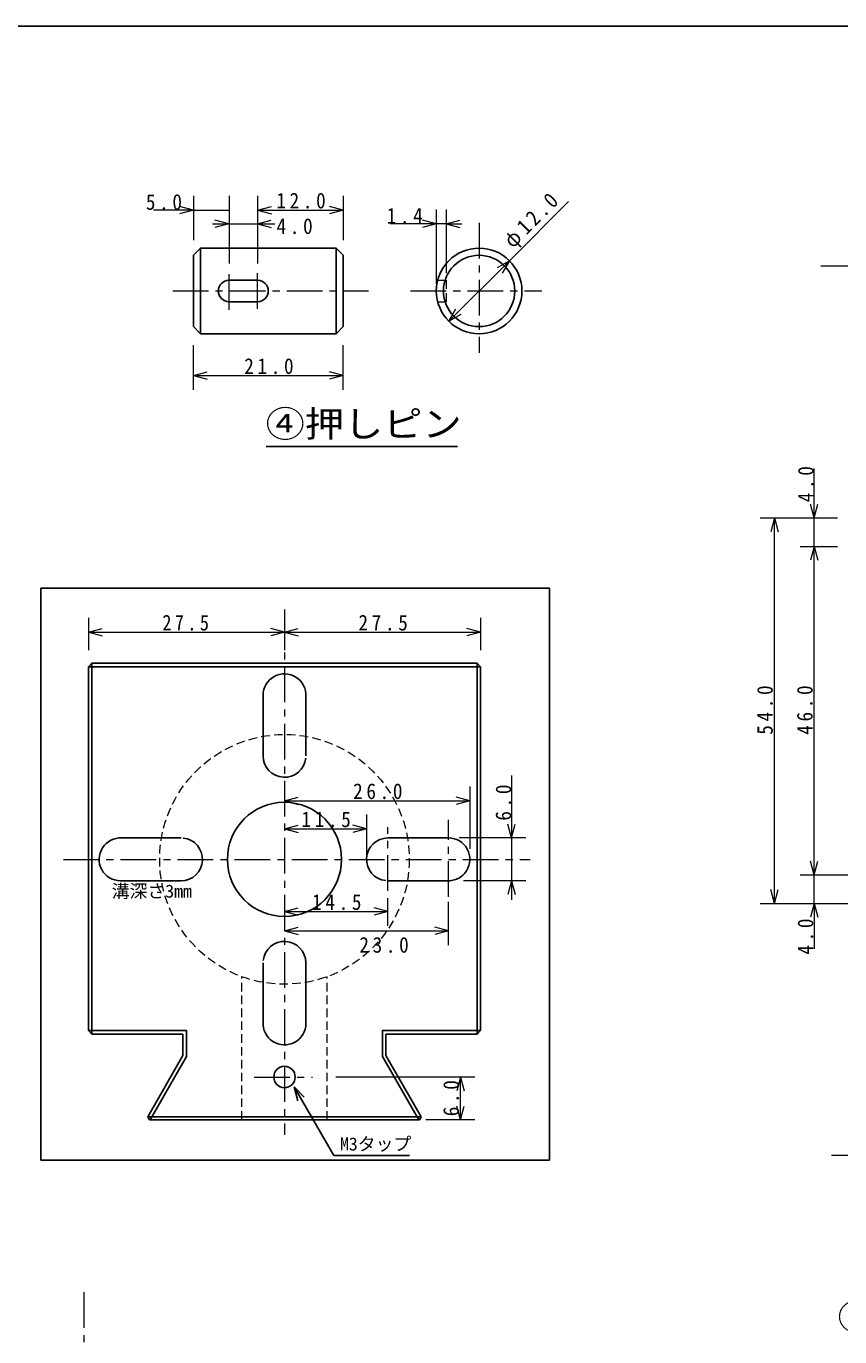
# Model space of a CAD drawing. Units: millimetres on the paper. Extents: x -199 to 647, y -454 to 140.
# Drawn here: x -54.8 to 59.3, y -48.2 to 135.4 of the extents above; entities that cross this region are included whole.
import ezdxf
from ezdxf.enums import TextEntityAlignment as Align

# ---------------------------------------------------------------- set-up
doc = ezdxf.new("R2010")
doc.units = ezdxf.units.MM
doc.linetypes.add('CHAIN1', pattern=[8, 5, -1, 1, -1])
doc.linetypes.add('DASHED1', pattern=[1.8, 1.2, -0.6])
for name, color, linetype, lineweight in [('0-0_補助線', 7, 'Continuous', 18), ('0-1_外形1', 3, 'Continuous', 25), ('0-8_陰線', 4, 'DASHED1', 9), ('0-9_中心線', 4, 'CHAIN1', 9), ('0-A_寸法文字', 1, 'Continuous', 9)]:
    doc.layers.add(name, color=color, linetype=linetype, lineweight=lineweight)
doc.styles.add('ＭＳ ゴシック', font='')
doc.styles.get('ＭＳ ゴシック').set_extended_font_data('MS Gothic')

msp = doc.modelspace()

# ---------------------------------------------------------------- linework, layer by layer
at = {"layer": '0-0_補助線', "color": 3, "lineweight": 25}
for p, q in [((-45.57, -5.838), (-32.804, -5.838)), ((-32.804, -8.838), (-32.804, -5.838)), ((-4.337, -8.838), (-4.337, -5.838)), ((8.43, -5.838), (-4.337, -5.838))]:
    msp.add_line(p, q, dxfattribs=at)
at = {"layer": '0-1_外形1'}
for p, q in [((-31.337, 103.309), (-30.337, 104.309)), ((-31.337, 103.309), (-31.337, 93.309)), ((-30.337, 92.309), (-30.337, 104.309)), ((-30.337, 104.309), (-11.337, 104.309)), ((-11.337, 104.309), (-11.337, 92.309)), ((-11.337, 104.309), (-10.337, 103.309)), ((-10.337, 93.309), (-10.337, 103.309)), ((-26.337, 99.809), (-22.337, 99.809)), ((-26.337, 96.809), (-22.337, 96.809)), ((-30.337, 92.309), (-31.337, 93.309)), ((-30.337, 92.309), (-11.337, 92.309)), ((-11.337, 92.309), (-10.337, 93.309)), ((-21.116, 76.494), (5.699, 76.494)), ((-46.07, 45.662), (-45.57, 46.162)), ((-45.57, 46.162), (8.43, 46.162)), ((-45.57, 46.162), (-45.57, -5.838)), ((8.93, 45.662), (8.43, 46.162)), ((8.43, -5.838), (8.43, 46.162)), ((-46.07, -5.338), (-46.07, 45.662)), ((-46.07, 45.662), (8.93, 45.662)), ((8.93, -5.338), (8.93, 45.662)), ((-21.57, 41.662), (-21.57, 33.162)), ((-15.57, 41.662), (-15.57, 33.162)), ((-41.57, 21.662), (-33.07, 21.662)), ((4.43, 21.662), (-4.07, 21.662)), ((-41.57, 15.662), (-33.07, 15.662)), ((4.43, 15.662), (-4.07, 15.662)), ((-21.57, -4.338), (-21.57, 4.162)), ((-15.57, -4.338), (-15.57, 4.162)), ((-45.57, -5.838), (-46.07, -5.338)), ((-46.07, -5.338), (-32.304, -5.338)), ((-32.304, -8.972), (-32.304, -5.338)), ((8.43, -5.838), (8.93, -5.338)), ((-37.754, -17.405), (-32.804, -8.838)), ((-37.426, -17.838), (-32.304, -8.972)), ((0.285, -17.838), (-4.837, -8.972)), ((0.613, -17.405), (-4.337, -8.838)), ((-37.504, -17.838), (-37.754, -17.405)), ((-37.754, -17.405), (0.613, -17.405)), ((-37.504, -17.838), (0.363, -17.838)), ((0.363, -17.838), (0.613, -17.405))]:
    msp.add_line(p, q, dxfattribs=at)
at = {"layer": '0-1_外形1', "color": 5}
for q in [(-52.715, 56.646), (18.569, -23.492)]:
    msp.add_line((-52.715, -23.492), q, dxfattribs=at)
msp.add_lwpolyline([(18.569, -23.492), (18.569, 56.646), (-52.715, 56.646)], dxfattribs=at)
at = {"layer": '0-1_外形1'}
msp.add_lwpolyline([(-4.837, -8.972), (-4.837, -5.338), (8.93, -5.338)], dxfattribs=at)
for centre, radius in [((8.721, 98.309), 6), ((8.721, 98.309), 5), ((-18.57, 18.662), 8), ((-18.57, -11.838), 1.5)]:
    msp.add_circle(centre, radius, dxfattribs=at)
for centre, radius, start, end in [((-26.337, 98.309), 1.5, 90, 270), ((-22.337, 98.309), 1.5, 270, 90), ((-18.57, 41.662), 3, 356.26066, 180), ((-18.57, 33.162), 3, 180, 354.06223), ((-41.57, 18.662), 3, 86.26066, 270), ((-33.07, 18.662), 3, 270, 84.06223), ((-4.07, 18.662), 3, 90, 264.06223), ((4.43, 18.662), 3, 266.26066, 90), ((-18.57, 4.162), 3, 0, 174.06223), ((-18.57, -4.338), 3, 176.26066, 0)]:
    msp.add_arc(centre, radius, start, end, dxfattribs=at)
at = {"layer": '0-8_陰線'}
for p, q in [((2.911, 99.809), (4.098, 99.809)), ((4.098, 99.809), (4.098, 96.809)), ((2.911, 96.809), (4.098, 96.809)), ((-24.57, -17.838), (-24.57, 2.223)), ((-12.57, -17.838), (-12.57, 2.223))]:
    msp.add_line(p, q, dxfattribs=at)
msp.add_circle((-18.57, 18.662), 17.5, dxfattribs=at)
at = {"layer": '0-9_中心線'}
for p, q in [((8.721, 107.879), (8.721, 89.657)), ((-22.337, 95.812), (-22.337, 101.058)), ((56.648, 101.845), (89.26, 101.845)), ((-26.337, 95.674), (-26.337, 100.943)), ((-34.239, 98.309), (-6.803, 98.309)), ((-0.902, 98.309), (17.527, 98.309)), ((-18.57, 53.668), (-18.57, -19.943)), ((4.43, 13.419), (4.43, 24.186)), ((-4.07, 14.247), (-4.07, 23.151)), ((-49.557, 18.662), (15.901, 18.662)), ((-22.803, -11.838), (-14.624, -11.838)), ((58.142, -22.774), (89.202, -22.774)), ((-46.683, -42.001), (-46.683, -100.005))]:
    msp.add_line(p, q, dxfattribs=at)
at = {"layer": '0-A_寸法文字', "color": 5, "lineweight": 25}
for p, q in [((201.416, 135.41), (-198.896, 135.41)), ((-17.232, -13.234), (-16.715, -15.166)), ((-17.232, -13.234), (-15.818, -14.648)), ((-11.672, -22.83), (-17.232, -13.234)), ((-11.672, -22.83), (-1.023, -22.83))]:
    msp.add_line(p, q, dxfattribs=at)
at = {"layer": '0-A_寸法文字'}
for p, q in [((-31.337, 111.642), (-31.337, 105.432)), ((-26.337, 111.642), (-26.337, 102.177)), ((-22.337, 111.642), (-22.337, 102.177)), ((-10.337, 111.642), (-10.337, 105.432)), ((12.963, 102.552), (21.272, 110.86)), ((-31.337, 109.642), (-36.935, 109.642)), ((-31.337, 109.642), (-33.269, 110.16)), ((-31.337, 109.642), (-33.269, 109.125)), ((-31.337, 109.642), (-26.337, 109.642)), ((-22.337, 109.642), (-20.406, 110.16)), ((-22.337, 109.642), (-10.337, 109.642)), ((-22.337, 109.642), (-20.406, 109.125)), ((-10.337, 109.642), (-12.269, 110.16)), ((-10.337, 109.642), (-12.269, 109.125)), ((2.721, 109.718), (2.721, 99.304)), ((4.098, 109.718), (4.098, 100.822)), ((-28.683, 107.718), (-26.383, 107.718)), ((-26.383, 107.718), (-28.314, 108.235)), ((-26.383, 107.718), (-28.314, 107.2)), ((-26.383, 107.718), (-22.364, 107.718)), ((-22.364, 107.718), (-20.432, 108.235)), ((-22.364, 107.718), (-20.432, 107.2)), ((-22.364, 107.718), (-19.91, 107.718)), ((2.721, 107.718), (-3.721, 107.718)), ((2.721, 107.718), (0.789, 108.235)), ((2.721, 107.718), (0.789, 107.2)), ((4.098, 107.718), (2.721, 107.718)), ((4.098, 107.718), (6.03, 108.235)), ((4.098, 107.718), (6.03, 107.2)), ((4.098, 107.718), (6.279, 107.718)), ((4.478, 94.067), (12.963, 102.552)), ((12.963, 102.552), (11.231, 101.552)), ((12.963, 102.552), (11.963, 100.82)), ((4.478, 94.067), (5.478, 95.799)), ((4.478, 94.067), (6.21, 95.067)), ((-31.337, 84.448), (-31.337, 90.693)), ((-10.337, 84.448), (-10.337, 90.693)), ((-31.337, 86.448), (-29.406, 86.966)), ((-31.337, 86.448), (-10.337, 86.448)), ((-31.337, 86.448), (-29.406, 85.93)), ((-10.337, 86.448), (-12.269, 86.966)), ((-10.337, 86.448), (-12.269, 85.93)), ((55.717, 66.497), (55.717, 73.438)), ((55.717, 66.497), (55.2, 68.428)), ((55.717, 66.497), (56.235, 68.428)), ((48.127, 66.497), (58.047, 66.497)), ((50.127, 66.497), (49.609, 64.565)), ((50.127, 12.497), (50.127, 66.497)), ((50.127, 66.497), (50.644, 64.565)), ((53.717, 66.497), (58.978, 66.497)), ((55.717, 62.497), (55.717, 66.497)), ((53.717, 62.497), (58.978, 62.497)), ((55.717, 62.497), (55.2, 60.565)), ((55.717, 62.497), (56.235, 60.565)), ((-46.07, 52.502), (-46.07, 47.964)), ((-18.57, 52.502), (-18.57, 47.964)), ((8.93, 52.502), (8.93, 47.964)), ((-46.07, 50.502), (-44.139, 51.02)), ((-46.07, 50.502), (-18.57, 50.502)), ((-46.07, 50.502), (-44.139, 49.985)), ((-18.57, 50.502), (-20.502, 51.02)), ((-18.57, 50.502), (-20.502, 49.985)), ((-18.57, 50.502), (-16.639, 51.02)), ((-18.57, 50.502), (8.93, 50.502)), ((-18.57, 50.502), (-16.639, 49.985)), ((8.93, 50.502), (6.998, 51.02)), ((8.93, 50.502), (6.998, 49.985)), ((13.255, 30.398), (13.255, 13.004)), ((7.43, 28.878), (7.43, 20.148)), ((-18.57, 26.878), (-16.639, 27.395)), ((-18.57, 26.878), (7.43, 26.878)), ((-18.57, 26.878), (-16.639, 26.36)), ((7.43, 26.878), (5.498, 27.395)), ((7.43, 26.878), (5.498, 26.36)), ((-7.07, 24.943), (-7.07, 19.113)), ((-18.57, 22.943), (-16.639, 23.461)), ((-18.57, 22.943), (-7.07, 22.943)), ((-18.57, 22.943), (-16.639, 22.426)), ((-7.07, 22.943), (-9.002, 23.461)), ((-7.07, 22.943), (-9.002, 22.426)), ((13.255, 21.662), (12.737, 23.594)), ((13.255, 21.662), (13.773, 23.594)), ((15.255, 21.662), (5.904, 21.662)), ((55.717, 16.497), (55.2, 18.428)), ((55.717, 16.497), (56.235, 18.428)), ((15.255, 15.662), (6.525, 15.662)), ((13.255, 15.662), (12.737, 13.73)), ((13.255, 15.662), (13.773, 13.73)), ((53.717, 16.497), (60.683, 16.497)), ((-4.07, 9.348), (-4.07, 13.212)), ((50.127, 12.497), (49.609, 14.428)), ((50.127, 12.497), (50.644, 14.428)), ((-18.57, 11.348), (-16.639, 11.866)), ((-18.57, 11.348), (-4.07, 11.348)), ((-18.57, 11.348), (-16.639, 10.83)), ((-4.07, 11.348), (-6.002, 11.866)), ((-4.07, 11.348), (-6.002, 10.83)), ((4.43, 6.656), (4.43, 12.694)), ((48.127, 12.497), (58.047, 12.497)), ((53.717, 12.497), (64.411, 12.497)), ((55.717, 12.497), (55.2, 10.565)), ((55.717, 12.497), (55.717, 6.142)), ((55.717, 12.497), (56.235, 10.565)), ((-18.57, 8.656), (-16.639, 9.174)), ((-18.57, 8.656), (4.43, 8.656)), ((-18.57, 8.656), (-16.639, 8.139)), ((4.43, 8.656), (2.498, 9.174)), ((4.43, 8.656), (2.498, 8.139)), ((8.121, -11.838), (-11.376, -11.838)), ((6.121, -11.838), (5.603, -13.77)), ((6.121, -17.838), (6.121, -11.838)), ((6.121, -11.838), (6.638, -13.77)), ((6.121, -17.838), (5.603, -15.906)), ((6.121, -17.838), (6.638, -15.906)), ((8.121, -17.838), (1.255, -17.838))]:
    msp.add_line(p, q, dxfattribs=at)
msp.add_lwpolyline([(55.717, 12.497), (55.717, 16.497), (55.717, 62.497)], dxfattribs=at)

# ---------------------------------------------------------------- texts
at = {"layer": '0-1_外形1', "style": 'ＭＳ ゴシック', "width": 1.1}
msp.add_text('③スピンドル', height=3.666, dxfattribs=at).set_placement((58.975, -48.407), align=Align.BOTTOM_LEFT)
at = {"layer": '0-1_外形1', "char_height": 2.199, "attachment_point": 7, "rotation": 90, "style": 'ＭＳ ゴシック'}
for s, insert in [('\\T1.38;\\W0.9;4.0', (55.662, 68.707)), ('\\T1.38;\\W0.9;54.0', (49.927, 36.122)), ('\\T1.38;\\W0.9;46.0', (55.517, 36.122)), ('\\T1.38;\\W0.9;4.0', (55.611, 5.305))]:
    msp.add_mtext(s, dxfattribs=dict(at, insert=insert))
at = {"layer": '0-A_寸法文字', "color": 3, "style": 'ＭＳ ゴシック', "width": 1.1}
msp.add_text('④押しピン', height=3.666, dxfattribs=at).set_placement((-21.219, 76.749), align=Align.BOTTOM_LEFT)
at = {"layer": '0-A_寸法文字', "color": 4, "style": 'ＭＳ ゴシック'}
for s, p in [('溝深さ3mm', (-42.792, 12.747)), ('M3タップ', (-10.79, -22.684))]:
    msp.add_text(s, height=1.833, dxfattribs=at).set_placement(p, align=Align.BOTTOM_LEFT)
at = {"layer": '0-A_寸法文字', "color": 7, "char_height": 2.199, "attachment_point": 7, "style": 'ＭＳ ゴシック'}
for s, insert in [('\\T1.38;\\W0.9;12.0', (-19.712, 109.842)), ('\\T1.38;\\W0.9;5.0', (-38.009, 109.65)), ('\\T1.38;\\W0.9;4.0', (-19.68, 106.26)), ('\\T1.38;\\W0.9;1.4', (-4.243, 107.725)), ('\\T1.38;\\W0.9;21.0', (-24.212, 86.648)), ('\\T1.38;\\W0.85;27.5', (-35.695, 50.702)), ('\\T1.38;\\W0.9;27.5', (-8.195, 50.702)), ('\\T1.38;\\W0.9;26.0', (-8.945, 27.078)), ('\\T1.38;\\W0.9;11.5', (-16.195, 23.143)), ('\\T1.38;\\W0.9;14.5', (-14.695, 11.548)), ('\\T1.38;\\W0.9;23.0', (-8.072, 5.55))]:
    msp.add_mtext(s, dxfattribs=dict(at, insert=insert))
for s, insert, rotation in [('\\T1.3;\\W0.9;φ12.0', (13.883, 103.754), 45), ('\\T1.38;\\W0.9;6.0', (13.255, 24.082), 90), ('\\T1.38;\\W0.9;6.0', (5.921, -17.338), 90)]:
    msp.add_mtext(s, dxfattribs=dict(at, insert=insert, rotation=rotation))

doc.saveas('drawing.dxf')
